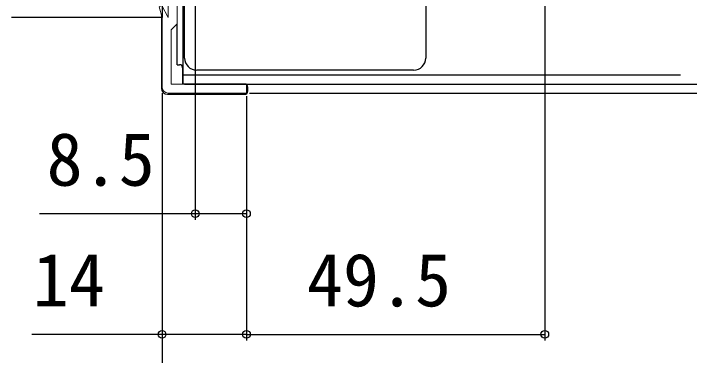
# Model space of a CAD drawing. Units: millimetres, scale not verified. Extents: x -525 to 525, y -782 to 777.
# Drawn here: x 43.9 to 156.1, y -676 to -619.3 of the extents above; entities that cross this region are included whole.
import ezdxf
from ezdxf.enums import TextEntityAlignment as Align

# ---------------------------------------------------------------- set-up
doc = ezdxf.new("R2010")
doc.units = ezdxf.units.MM
doc.header["$LTSCALE"] = 4
doc.layers.add('0-2_YKK_11', color=7, linetype='Continuous', lineweight=18)
for name, color, linetype in [('0-3_YKK_12', 2, 'Continuous'), ('0-4_YKK_13', 4, 'Continuous'), ('0-6_YKK_D', 6, 'Continuous'), ('0-9_YSS_KE', 3, 'Continuous')]:
    doc.layers.add(name, color=color, linetype=linetype)
doc.styles.add('ＭＳ ゴシック', font='')
doc.styles.get('ＭＳ ゴシック').set_extended_font_data('MS Gothic')

msp = doc.modelspace()

# ---------------------------------------------------------------- linework, layer by layer
at = {"layer": '0-2_YKK_11'}
for points in [[(68.548, -631.5), (68.548, -620), (68.05, -618.191), (68.507, -618.011), (69.548, -620), (69.548, -606), (69.048, -605.5), (68.548, -605), (68.548, -604.5), (69.048, -604), (69.548, -603.5), (69.548, -590), (69.048, -589.5), (68.548, -589), (68.548, -588.5), (69.048, -588), (69.548, -587.5), (69.548, -574.5), (67.984, -576.518), (67.57, -576.244), (68.548, -574.5), (68.548, -573), (71.048, -573)], [(80.261, -600.542), (76.929, -603.934), (76.351, -603.381), (79.265, -600.25), (78.548, -600.25), (78.048, -599.75), (77.548, -599.25), (71.048, -599.25), (71.048, -621), (70.548, -621.5), (70.048, -622), (70.048, -631), (82.548, -631), (82.548, -632.5), (69.548, -632.5)]]:
    msp.add_lwpolyline(points, dxfattribs=at)
msp.add_arc((69.548, -631.5), 1, 180.00001, 269.99999, dxfattribs=at)
at = {"layer": '0-3_YKK_12'}
for p, q in [((72.048, -631), (72.048, -606.5)), ((72.048, -629.5), (154.552, -629.5)), ((72.288, -631), (154.552, -631))]:
    msp.add_line(p, q, dxfattribs=at)
at = {"layer": '0-4_YKK_13'}
for p, q in [((72.288, -622.723), (72.288, -609.277)), ((112.288, -609.277), (112.288, -622.723)), ((68.448, -619.637), (68.448, -631.702)), ((71.048, -627.8), (71.048, -621.099)), ((72.288, -626.7), (72.288, -622.723)), ((112.288, -622.723), (112.288, -626.7)), ((71.048, -627.8), (71.448, -627.8)), ((71.948, -628.3), (71.948, -630.8)), ((110.288, -628.7), (74.288, -628.7)), ((71.948, -630.8), (71.948, -631)), ((82.247, -631), (71.948, -631)), ((82.748, -632.201), (82.748, -631.5)), ((69.446, -632.7), (82.249, -632.7))]:
    msp.add_line(p, q, dxfattribs=at)
for centre, radius, start, end in [((74.288, -626.7), 2, 180, 270), ((110.288, -626.7), 2, 270, 0), ((71.448, -628.3), 0.5, 0, 90)]:
    msp.add_arc(centre, radius, start, end, dxfattribs=at)
for centre, major_axis, ratio, start_param, end_param in [((82.247, -631.5), (0.501, 0), 0.998135, 6.2831853, 7.8539816), ((69.449, -631.698), (-0.71, -0.71), 0.99628, 5.4996506, 7.06672), ((82.247, -632.199), (-0.355, 0.355), 0.99628, 2.358058, 3.9251274)]:
    msp.add_ellipse(centre, major_axis=major_axis, ratio=ratio, start_param=start_param, end_param=end_param, dxfattribs=at)
at = {"layer": '0-6_YKK_D'}
for p, q in [((74.046, -594), (74.046, -653.5)), ((132.046, -598.3), (132.046, -673.5)), ((83.048, -631), (268.548, -631)), ((83.048, -631), (268.548, -631)), ((68.548, -632.5), (68.548, -673.5)), ((68.548, -632.5), (68.548, -703.5)), ((83.048, -632.5), (268.548, -632.5)), ((82.548, -633), (82.548, -673.5)), ((82.548, -633), (82.548, -673.5)), ((82.548, -633), (82.548, -653.5)), ((82.548, -672.5), (132.046, -672.5))]:
    msp.add_line(p, q, dxfattribs=at)
for points in [[(82.548, -652.5), (74.046, -652.5), (48.201, -652.5)], [(82.548, -672.5), (68.548, -672.5), (46.929, -672.5)]]:
    msp.add_lwpolyline(points, dxfattribs=at)
for centre in [(74.046, -652.5), (82.548, -652.5), (68.548, -672.5), (82.548, -672.5), (82.548, -672.5), (132.046, -672.5)]:
    msp.add_circle(centre, 0.637, dxfattribs=at)
at = {"layer": '0-9_YSS_KE'}
for p, q in [((68.548, -550), (68.548, -620)), ((68.548, -620), (43.548, -620))]:
    msp.add_line(p, q, dxfattribs=at)

# ---------------------------------------------------------------- texts
at = {"layer": '0-6_YKK_D', "style": 'ＭＳ ゴシック'}
for s, p in [('8.5', (49.382, -650.5)), ('14', (47.088, -670.5)), ('49.5', (92.569, -670.5))]:
    msp.add_text(s, height=8.798, dxfattribs=at).set_placement(p, align=Align.BOTTOM_LEFT)

doc.saveas('drawing.dxf')
